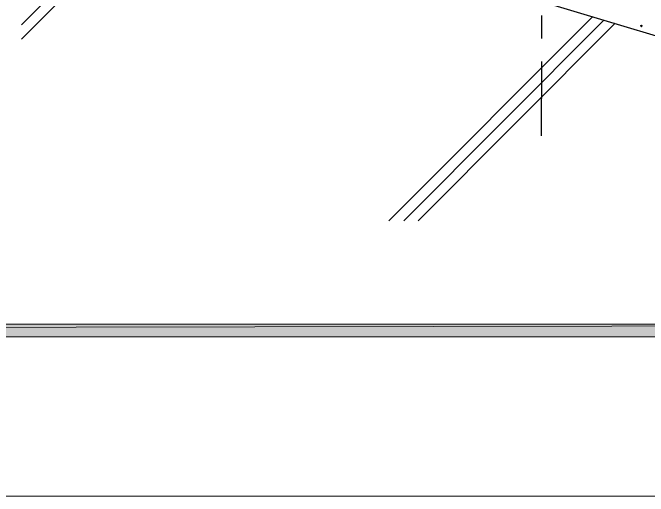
# Model space of a CAD drawing. Header units: millimetres. Extents: x 0 to 420, y 0 to 297.
# Drawn here: x 303.58 to 338.05, y 156.99 to 183.2 of the extents above; entities that cross this region are included whole.
import ezdxf

# ---------------------------------------------------------------- set-up
doc = ezdxf.new("R2010")
doc.units = ezdxf.units.MM

msp = doc.modelspace()

# ---------------------------------------------------------------- hatches: boundary and pattern name
msp.add_hatch(color=7).paths.add_polyline_path([(337.672, 182.52), (337.651, 182.499), (337.629, 182.478), (337.651, 182.457), (337.672, 182.436), (337.693, 182.457), (337.714, 182.478), (337.693, 182.499), (337.672, 182.52)])
h = msp.add_hatch(color=7)
h.paths.add_polyline_path([(394.166, 165.629), (394.166, 166.328), (26.183, 165.629), (394.166, 165.629)])
h.paths.add_polyline_path([(394.166, 166.328), (26.183, 165.629), (26.183, 166.328), (394.166, 166.328)])

# ---------------------------------------------------------------- linework, layer by layer
at = {"lineweight": 13}
for points in [[(314.537, 193.04), (304.059, 182.541)], [(314.833, 192.532), (304.059, 181.758)], [(335.047, 182.986), (323.977, 171.916)], [(335.64, 182.795), (324.781, 171.916)], [(336.254, 182.626), (325.564, 171.916)], [(394.166, 156.993), (26.183, 156.993)]]:
    msp.add_lwpolyline(points, dxfattribs=at)
at = {"lineweight": 25}
for points in [[(317.246, 188.32), (344.255, 180.213)], [(332.253, 183.049), (332.253, 181.8)], [(332.253, 180.552), (332.232, 176.53)]]:
    msp.add_lwpolyline(points, dxfattribs=at)
at = {"lineweight": 0}
for points in [[(337.672, 182.52), (337.651, 182.499), (337.629, 182.478), (337.651, 182.457), (337.672, 182.436), (337.693, 182.457), (337.714, 182.478), (337.693, 182.499)], [(394.166, 165.629), (394.166, 166.328), (26.183, 165.629)], [(394.166, 166.328), (26.183, 165.629), (26.183, 166.328)]]:
    msp.add_lwpolyline(points, close=True, dxfattribs=at)

doc.saveas('drawing.dxf')
